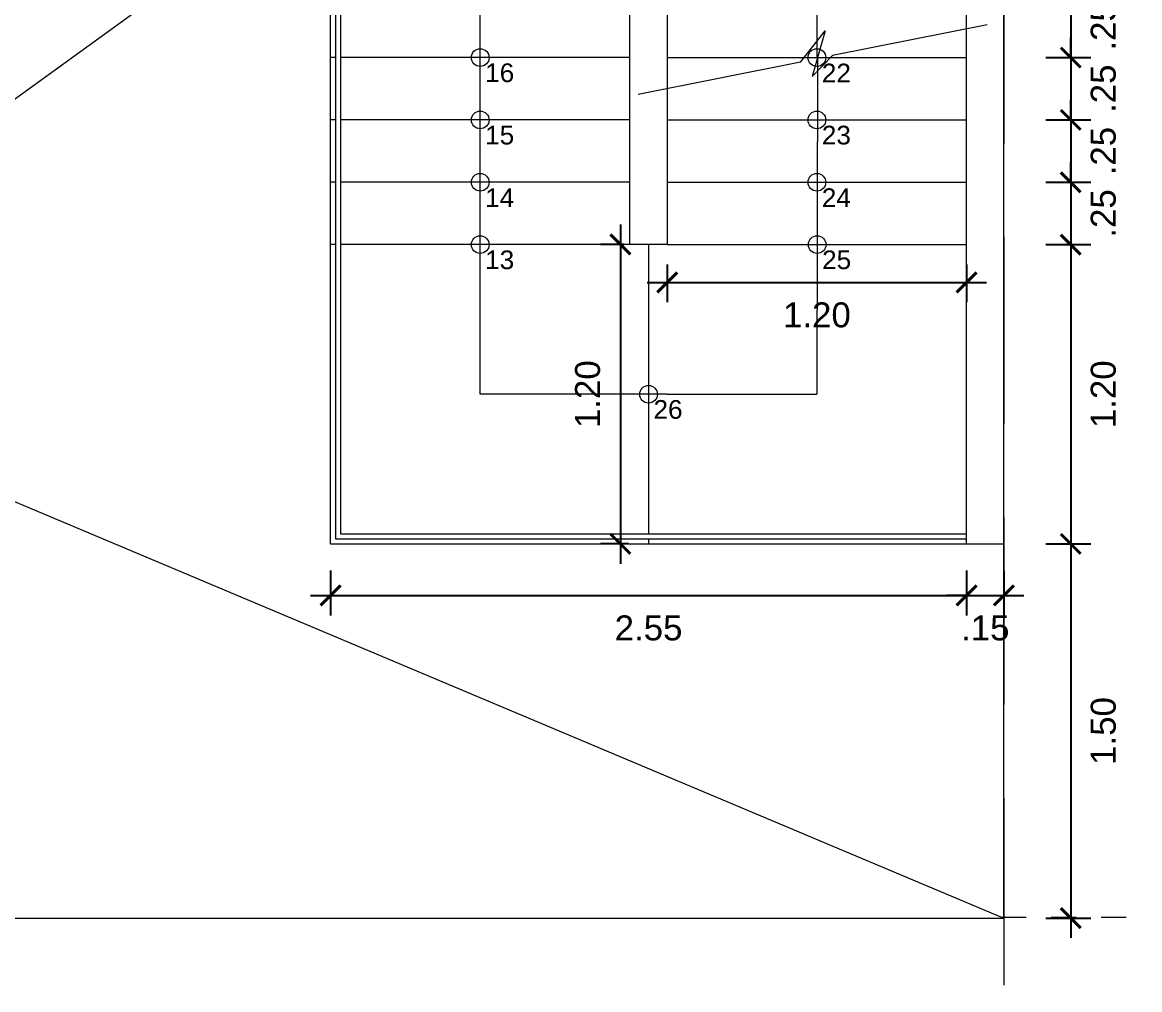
# Model space of a CAD drawing. Header units: millimetres. Extents: x -59 to 123, y 54 to 155.
# Drawn here: x -22.504 to -18.024, y 131.245 to 135.124 of the extents above; entities that cross this region are included whole.
import ezdxf

# ---------------------------------------------------------------- set-up
doc = ezdxf.new("R2010")
doc.units = ezdxf.units.MM
for name, pattern in [('ACAD_ISO02W100', [15, 12, -3]), ('CONTINUA', [0]), ('DASHED', [0.75, 0.5, -0.25]), ('HIDDEN2', [0.1875, 0.125, -0.0625])]:
    doc.linetypes.add(name, pattern=pattern)
doc.layers.get('0').update_dxf_attribs({"lineweight": 9})
doc.layers.get('Defpoints').update_dxf_attribs({"lineweight": 0})
doc.layers.add('A-COT', color=8, linetype='Continuous')
doc.layers.add('A-PROY', color=8, linetype='HIDDEN2')
for name, color, linetype, lineweight in [('EJES', 6, 'ACAD_ISO02W100', 5), ('ESCALERA', 128, 'Continuous', 9), ('HP-Baranda', 2, 'Continuous', 0), ('mobiliario', 7, 'Continuous', 0), ('MUROS', 7, 'Continuous', 80), ('niveles', 8, 'Continuous', 15), ('VIDRIO', 7, 'Continuous', 5)]:
    doc.layers.add(name, color=color, linetype=linetype, lineweight=lineweight)
doc.styles.add('BOLD', font='Swis721 Lt BT Light.ttf', dxfattribs={"height": 2})
doc.styles.add('style1', font='arial.ttf', dxfattribs={"height": 0.1})
doc.dimstyles.new('luis1', dxfattribs={"dimtxt": 0.1, "dimasz": 0.08, "dimexe": 0.08, "dimexo": 0.08, "dimgap": 0.08, "dimtad": 2, "dimzin": 4, "dimdsep": 46, "dimtxsty": 'style1', "dimblk": 'ARCHTICK', "dimcen": 2, "dimdle": 0.08, "dimclrd": 256, "dimclre": 256, "dimclrt": 256, "dimadec": 0, "dimazin": 1, "dimtfac": 1, "dimtix": 1, "dimtmove": 0, "dimatfit": 3, "dimfxl": 1, "dimtolj": 1, "dimarcsym": 0})

# ---------------------------------------------------------------- blocks, each defined once
blk = doc.blocks.new('_ArchTick')
at = {"color": 0, "linetype": 'ByBlock', "const_width": 0.15}
blk.add_lwpolyline([(-0.5, -0.5), (0.5, 0.5)], dxfattribs=at)
blk = doc.blocks.new('*D163')
at = {"layer": 'Defpoints', "color": 0, "linetype": 'CONTINUA', "transparency": 16777216}
for p in [(-20.012, 134.2331), (-20.1063, 133.0323), (-19.9933, 133.0323)]:
    blk.add_point(p, dxfattribs=at)
at = {"layer": 'EJES', "linetype": 'CONTINUA', "lineweight": -2, "transparency": 16777216}
for p, q in [((-20.1063, 134.3131), (-20.1063, 132.9523)), ((-20.092, 134.2331), (-20.1863, 134.2331)), ((-20.0733, 133.0323), (-20.1863, 133.0323))]:
    blk.add_line(p, q, dxfattribs=at)
at = {"layer": 'EJES', "linetype": 'CONTINUA', "lineweight": -2, "transparency": 16777216, "xscale": 0.08, "yscale": 0.08, "zscale": 0.08}
for p, rotation in [((-20.1063, 134.2331), 90), ((-20.1063, 133.0323), 270)]:
    blk.add_blockref('_ArchTick', p, dxfattribs=dict(at, rotation=rotation))
at = {"layer": 'EJES', "linetype": 'CONTINUA', "lineweight": 5, "transparency": 16777216, "insert": (-20.2374, 133.6327), "char_height": 0.1, "attachment_point": 5, "rotation": 90, "style": 'style1'}
blk.add_mtext('\\A1;1.20', dxfattribs=at)
blk = doc.blocks.new('*D164')
at = {"layer": 'Defpoints', "color": 0, "linetype": 'CONTINUA', "transparency": 16777216}
for p in [(-19.9183, 134.2323), (-18.7183, 134.2323), (-18.7183, 134.0811)]:
    blk.add_point(p, dxfattribs=at)
at = {"layer": 'EJES', "linetype": 'CONTINUA', "lineweight": -2, "transparency": 16777216}
for p, q in [((-19.9183, 134.1523), (-19.9183, 134.0011)), ((-18.7183, 134.1523), (-18.7183, 134.0011)), ((-19.9983, 134.0811), (-18.6383, 134.0811))]:
    blk.add_line(p, q, dxfattribs=at)
at = {"layer": 'EJES', "linetype": 'CONTINUA', "lineweight": -2, "transparency": 16777216, "xscale": 0.08, "yscale": 0.08, "zscale": 0.08, "rotation": 180}
blk.add_blockref('_ArchTick', (-19.9183, 134.0811), dxfattribs=at)
at = {"layer": 'EJES', "linetype": 'CONTINUA', "lineweight": -2, "transparency": 16777216, "xscale": 0.08, "yscale": 0.08, "zscale": 0.08}
blk.add_blockref('_ArchTick', (-18.7183, 134.0811), dxfattribs=at)
at = {"layer": 'EJES', "linetype": 'CONTINUA', "lineweight": 5, "transparency": 16777216, "insert": (-19.3183, 133.95), "char_height": 0.1, "attachment_point": 5, "style": 'style1'}
blk.add_mtext('\\A1;1.20', dxfattribs=at)
blk = doc.blocks.new('*D422')
at = {"layer": 'A-COT', "linetype": 'Continuous', "lineweight": -2, "transparency": 16777216}
for p, q in [((-18.3006, 135.2323), (-18.3006, 135.3123)), ((-18.4006, 135.2323), (-18.2206, 135.2323)), ((-18.3006, 135.2323), (-18.3006, 134.9823)), ((-18.4006, 134.9823), (-18.2206, 134.9823)), ((-18.3006, 134.9823), (-18.3006, 134.9023))]:
    blk.add_line(p, q, dxfattribs=at)
at = {"layer": 'Defpoints', "color": 0, "linetype": 'CONTINUA', "transparency": 16777216}
for p in [(-18.7183, 135.2323), (-18.7183, 134.9823), (-18.3006, 134.9823)]:
    blk.add_point(p, dxfattribs=at)
at = {"layer": 'A-COT', "linetype": 'CONTINUA', "lineweight": -2, "transparency": 16777216, "xscale": 0.08, "yscale": 0.08, "zscale": 0.08}
for p, rotation in [((-18.3006, 135.2323), 270), ((-18.3006, 134.9823), 90)]:
    blk.add_blockref('_ArchTick', p, dxfattribs=dict(at, rotation=rotation))
at = {"layer": 'A-COT', "linetype": 'CONTINUA', "lineweight": 5, "transparency": 16777216, "insert": (-18.1696, 135.1073), "char_height": 0.1, "attachment_point": 5, "rotation": 90, "style": 'style1'}
blk.add_mtext('\\A1;.25', dxfattribs=at)
blk = doc.blocks.new('*D423')
at = {"layer": 'A-COT', "linetype": 'Continuous', "lineweight": -2, "transparency": 16777216}
for p, q in [((-18.3006, 134.9823), (-18.3006, 135.0623)), ((-18.4006, 134.9823), (-18.2206, 134.9823)), ((-18.3006, 134.9823), (-18.3006, 134.7323)), ((-18.4006, 134.7323), (-18.2206, 134.7323)), ((-18.3006, 134.7323), (-18.3006, 134.6523))]:
    blk.add_line(p, q, dxfattribs=at)
at = {"layer": 'Defpoints', "color": 0, "linetype": 'CONTINUA', "transparency": 16777216}
for p in [(-18.7183, 134.9823), (-18.7183, 134.7323), (-18.3006, 134.7323)]:
    blk.add_point(p, dxfattribs=at)
at = {"layer": 'A-COT', "linetype": 'CONTINUA', "lineweight": -2, "transparency": 16777216, "xscale": 0.08, "yscale": 0.08, "zscale": 0.08}
for p, rotation in [((-18.3006, 134.9823), 270), ((-18.3006, 134.7323), 90)]:
    blk.add_blockref('_ArchTick', p, dxfattribs=dict(at, rotation=rotation))
at = {"layer": 'A-COT', "linetype": 'CONTINUA', "lineweight": 5, "transparency": 16777216, "insert": (-18.1696, 134.8573), "char_height": 0.1, "attachment_point": 5, "rotation": 90, "style": 'style1'}
blk.add_mtext('\\A1;.25', dxfattribs=at)
blk = doc.blocks.new('*D424')
at = {"layer": 'A-COT', "linetype": 'Continuous', "lineweight": -2, "transparency": 16777216}
for p, q in [((-18.3006, 134.7323), (-18.3006, 134.8123)), ((-18.4006, 134.7323), (-18.2206, 134.7323)), ((-18.3006, 134.7323), (-18.3006, 134.4823)), ((-18.4006, 134.4823), (-18.2206, 134.4823)), ((-18.3006, 134.4823), (-18.3006, 134.4023))]:
    blk.add_line(p, q, dxfattribs=at)
at = {"layer": 'Defpoints', "color": 0, "linetype": 'CONTINUA', "transparency": 16777216}
for p in [(-18.7183, 134.7323), (-18.7183, 134.4823), (-18.3006, 134.4823)]:
    blk.add_point(p, dxfattribs=at)
at = {"layer": 'A-COT', "linetype": 'CONTINUA', "lineweight": -2, "transparency": 16777216, "xscale": 0.08, "yscale": 0.08, "zscale": 0.08}
for p, rotation in [((-18.3006, 134.7323), 270), ((-18.3006, 134.4823), 90)]:
    blk.add_blockref('_ArchTick', p, dxfattribs=dict(at, rotation=rotation))
at = {"layer": 'A-COT', "linetype": 'CONTINUA', "lineweight": 5, "transparency": 16777216, "insert": (-18.1696, 134.6073), "char_height": 0.1, "attachment_point": 5, "rotation": 90, "style": 'style1'}
blk.add_mtext('\\A1;.25', dxfattribs=at)
blk = doc.blocks.new('*D425')
at = {"layer": 'A-COT', "linetype": 'Continuous', "lineweight": -2, "transparency": 16777216}
for p, q in [((-18.3006, 134.4823), (-18.3006, 134.5623)), ((-18.4006, 134.4823), (-18.2206, 134.4823)), ((-18.3006, 134.4823), (-18.3006, 134.2323)), ((-18.4006, 134.2323), (-18.2206, 134.2323)), ((-18.3006, 134.2323), (-18.3006, 134.1523))]:
    blk.add_line(p, q, dxfattribs=at)
at = {"layer": 'Defpoints', "color": 0, "linetype": 'CONTINUA', "transparency": 16777216}
for p in [(-18.7183, 134.4823), (-18.7183, 134.2323), (-18.3006, 134.2323)]:
    blk.add_point(p, dxfattribs=at)
at = {"layer": 'A-COT', "linetype": 'CONTINUA', "lineweight": -2, "transparency": 16777216, "xscale": 0.08, "yscale": 0.08, "zscale": 0.08}
for p, rotation in [((-18.3006, 134.4823), 270), ((-18.3006, 134.2323), 90)]:
    blk.add_blockref('_ArchTick', p, dxfattribs=dict(at, rotation=rotation))
at = {"layer": 'A-COT', "linetype": 'CONTINUA', "lineweight": 5, "transparency": 16777216, "insert": (-18.1696, 134.3573), "char_height": 0.1, "attachment_point": 5, "rotation": 90, "style": 'style1'}
blk.add_mtext('\\A1;.25', dxfattribs=at)
blk = doc.blocks.new('*D426')
at = {"layer": 'A-COT', "linetype": 'Continuous', "lineweight": -2, "transparency": 16777216}
for p, q in [((-18.3006, 134.3123), (-18.3006, 132.9523)), ((-18.4006, 134.2323), (-18.2206, 134.2323)), ((-18.4006, 133.0323), (-18.2206, 133.0323))]:
    blk.add_line(p, q, dxfattribs=at)
at = {"layer": 'Defpoints', "color": 0, "linetype": 'CONTINUA', "transparency": 16777216}
for p in [(-18.7183, 134.2323), (-18.5683, 133.0323), (-18.3006, 133.0323)]:
    blk.add_point(p, dxfattribs=at)
at = {"layer": 'A-COT', "linetype": 'CONTINUA', "lineweight": -2, "transparency": 16777216, "xscale": 0.08, "yscale": 0.08, "zscale": 0.08}
for p, rotation in [((-18.3006, 134.2323), 90), ((-18.3006, 133.0323), 270)]:
    blk.add_blockref('_ArchTick', p, dxfattribs=dict(at, rotation=rotation))
at = {"layer": 'A-COT', "linetype": 'CONTINUA', "lineweight": 5, "transparency": 16777216, "insert": (-18.1696, 133.6323), "char_height": 0.1, "attachment_point": 5, "rotation": 90, "style": 'style1'}
blk.add_mtext('\\A1;1.20', dxfattribs=at)
blk = doc.blocks.new('*D427')
at = {"layer": 'A-COT', "linetype": 'Continuous', "lineweight": -2, "transparency": 16777216}
for p, q in [((-18.3006, 133.1123), (-18.3006, 131.4523)), ((-18.4006, 133.0323), (-18.2206, 133.0323)), ((-18.4006, 131.5323), (-18.2206, 131.5323))]:
    blk.add_line(p, q, dxfattribs=at)
at = {"layer": 'Defpoints', "color": 0, "linetype": 'CONTINUA', "transparency": 16777216}
for p in [(-18.5683, 133.0323), (-18.5683, 131.5323), (-18.3006, 131.5323)]:
    blk.add_point(p, dxfattribs=at)
at = {"layer": 'A-COT', "linetype": 'CONTINUA', "lineweight": -2, "transparency": 16777216, "xscale": 0.08, "yscale": 0.08, "zscale": 0.08}
for p, rotation in [((-18.3006, 133.0323), 90), ((-18.3006, 131.5323), 270)]:
    blk.add_blockref('_ArchTick', p, dxfattribs=dict(at, rotation=rotation))
at = {"layer": 'A-COT', "linetype": 'CONTINUA', "lineweight": 5, "transparency": 16777216, "insert": (-18.1696, 132.2823), "char_height": 0.1, "attachment_point": 5, "rotation": 90, "style": 'style1'}
blk.add_mtext('\\A1;1.50', dxfattribs=at)
blk = doc.blocks.new('*D428')
at = {"layer": 'A-COT', "linetype": 'Continuous', "lineweight": -2, "transparency": 16777216}
for p, q in [((-21.2683, 132.9258), (-21.2683, 132.7458)), ((-18.7183, 132.9258), (-18.7183, 132.7458)), ((-21.3483, 132.8258), (-18.6383, 132.8258))]:
    blk.add_line(p, q, dxfattribs=at)
at = {"layer": 'Defpoints', "color": 0, "linetype": 'CONTINUA', "transparency": 16777216}
for p in [(-21.2683, 133.0323), (-18.7183, 133.0323), (-18.7183, 132.8258)]:
    blk.add_point(p, dxfattribs=at)
at = {"layer": 'A-COT', "linetype": 'CONTINUA', "lineweight": -2, "transparency": 16777216, "xscale": 0.08, "yscale": 0.08, "zscale": 0.08, "rotation": 180}
blk.add_blockref('_ArchTick', (-21.2683, 132.8258), dxfattribs=at)
at = {"layer": 'A-COT', "linetype": 'CONTINUA', "lineweight": -2, "transparency": 16777216, "xscale": 0.08, "yscale": 0.08, "zscale": 0.08}
blk.add_blockref('_ArchTick', (-18.7183, 132.8258), dxfattribs=at)
at = {"layer": 'A-COT', "linetype": 'CONTINUA', "lineweight": 5, "transparency": 16777216, "insert": (-19.9933, 132.6948), "char_height": 0.1, "attachment_point": 5, "style": 'style1'}
blk.add_mtext('\\A1;2.55', dxfattribs=at)
blk = doc.blocks.new('*D429')
at = {"layer": 'A-COT', "linetype": 'Continuous', "lineweight": -2, "transparency": 16777216}
for p, q in [((-18.7183, 132.9258), (-18.7183, 132.7458)), ((-18.5683, 132.9258), (-18.5683, 132.7458)), ((-18.7183, 132.8258), (-18.7983, 132.8258)), ((-18.7183, 132.8258), (-18.5683, 132.8258)), ((-18.5683, 132.8258), (-18.4883, 132.8258))]:
    blk.add_line(p, q, dxfattribs=at)
at = {"layer": 'Defpoints', "color": 0, "linetype": 'CONTINUA', "transparency": 16777216}
for p in [(-18.7183, 133.0323), (-18.5683, 133.0323), (-18.5683, 132.8258)]:
    blk.add_point(p, dxfattribs=at)
at = {"layer": 'A-COT', "linetype": 'CONTINUA', "lineweight": -2, "transparency": 16777216, "xscale": 0.08, "yscale": 0.08, "zscale": 0.08}
blk.add_blockref('_ArchTick', (-18.7183, 132.8258), dxfattribs=at)
at = {"layer": 'A-COT', "linetype": 'CONTINUA', "lineweight": -2, "transparency": 16777216, "xscale": 0.08, "yscale": 0.08, "zscale": 0.08, "rotation": 180}
blk.add_blockref('_ArchTick', (-18.5683, 132.8258), dxfattribs=at)
at = {"layer": 'A-COT', "linetype": 'CONTINUA', "lineweight": 5, "transparency": 16777216, "insert": (-18.6433, 132.6948), "char_height": 0.1, "attachment_point": 5, "style": 'style1'}
blk.add_mtext('\\A1;.15', dxfattribs=at)
blk = doc.blocks.new('*D1236')
at = {"layer": 'A-COT', "linetype": 'Continuous', "lineweight": -2, "transparency": 16777216}
for p, q in [((-17.299, 150.6123), (-17.299, 131.4523)), ((-17.399, 150.5323), (-17.219, 150.5323)), ((-17.399, 131.5323), (-17.219, 131.5323))]:
    blk.add_line(p, q, dxfattribs=at)
at = {"layer": 'Defpoints', "color": 0, "linetype": 'CONTINUA', "transparency": 16777216}
for p in [(-18.5683, 150.5323), (-18.5683, 131.5323), (-17.299, 131.5323)]:
    blk.add_point(p, dxfattribs=at)
at = {"layer": 'A-COT', "linetype": 'CONTINUA', "lineweight": -2, "transparency": 16777216, "xscale": 0.08, "yscale": 0.08, "zscale": 0.08}
for p, rotation in [((-17.299, 150.5323), 90), ((-17.299, 131.5323), 270)]:
    blk.add_blockref('_ArchTick', p, dxfattribs=dict(at, rotation=rotation))
at = {"layer": 'A-COT', "linetype": 'CONTINUA', "lineweight": 5, "transparency": 16777216, "insert": (-17.1679, 141.0323), "char_height": 0.1, "attachment_point": 5, "rotation": 90, "style": 'style1'}
blk.add_mtext('\\A1;19.00', dxfattribs=at)
blk = doc.blocks.new('*D1235')
at = {"layer": 'A-COT', "linetype": 'Continuous', "lineweight": -2, "transparency": 16777216}
for p, q in [((-27.0683, 130.455), (-27.0683, 130.275)), ((-18.5683, 130.455), (-18.5683, 130.275)), ((-27.1483, 130.355), (-18.4883, 130.355))]:
    blk.add_line(p, q, dxfattribs=at)
at = {"layer": 'Defpoints', "color": 0, "linetype": 'CONTINUA', "transparency": 16777216}
for p in [(-27.0683, 131.5323), (-18.5683, 131.5323), (-18.5683, 130.355)]:
    blk.add_point(p, dxfattribs=at)
at = {"layer": 'A-COT', "linetype": 'CONTINUA', "lineweight": -2, "transparency": 16777216, "xscale": 0.08, "yscale": 0.08, "zscale": 0.08, "rotation": 180}
blk.add_blockref('_ArchTick', (-27.0683, 130.355), dxfattribs=at)
at = {"layer": 'A-COT', "linetype": 'CONTINUA', "lineweight": -2, "transparency": 16777216, "xscale": 0.08, "yscale": 0.08, "zscale": 0.08}
blk.add_blockref('_ArchTick', (-18.5683, 130.355), dxfattribs=at)
at = {"layer": 'A-COT', "linetype": 'CONTINUA', "lineweight": 5, "transparency": 16777216, "insert": (-22.8183, 130.224), "char_height": 0.1, "attachment_point": 5, "style": 'style1'}
blk.add_mtext('\\A1;8.50', dxfattribs=at)

msp = doc.modelspace()

# ---------------------------------------------------------------- linework, layer by layer
at = {"layer": 'A-COT', "lineweight": 5}
for p, q in [((-19.3183, 136.3323), (-19.3183, 134.9823)), ((-20.6683, 133.6323), (-20.6683, 135.516)), ((-19.3158, 134.9823), (-19.3183, 133.6323)), ((-19.9183, 133.6323), (-20.6683, 133.6323)), ((-19.9183, 133.6323), (-19.3183, 133.6323))]:
    msp.add_line(p, q, dxfattribs=at)
at = {"layer": 'EJES', "linetype": 'DASHED', "lineweight": 5, "ltscale": 1.5}
msp.add_line((-18.5683, 142.1383), (-18.5683, 130.1705), dxfattribs=at)
at = {"layer": 'EJES', "lineweight": 5, "ltscale": 0.003}
msp.add_line((-17.0788, 131.5347), (-18.5797, 131.5347), dxfattribs=at)
at = {"layer": 'ESCALERA', "lineweight": 5, "ltscale": 0.25}
for p, q in [((-21.2683, 133.0323), (-21.2682, 135.2323)), ((-21.2481, 134.9823), (-21.2683, 134.9823)), ((-21.2481, 134.9823), (-21.2683, 134.9823)), ((-20.0683, 134.9823), (-21.2281, 134.9823)), ((-19.9183, 134.9823), (-18.7183, 134.9823)), ((-21.2481, 134.7323), (-21.2683, 134.7323)), ((-21.2481, 134.7323), (-21.2683, 134.7323)), ((-20.0683, 134.7323), (-21.2281, 134.7323)), ((-19.9183, 134.7323), (-18.7183, 134.7323)), ((-21.2481, 134.4823), (-21.2683, 134.4823)), ((-21.2481, 134.4823), (-21.2683, 134.4823)), ((-20.0683, 134.4823), (-21.2281, 134.4823)), ((-19.9183, 134.4823), (-18.7183, 134.4823)), ((-21.2481, 134.2323), (-21.2683, 134.2323)), ((-21.2481, 134.2323), (-21.2683, 134.2323)), ((-20.0683, 134.2323), (-21.2281, 134.2323)), ((-19.9933, 134.2323), (-19.9933, 133.0723)), ((-19.9183, 134.2323), (-18.7183, 134.2323)), ((-21.2683, 133.0323), (-19.9183, 133.0323)), ((-19.9933, 133.0523), (-19.9933, 133.0323)), ((-19.9183, 133.0323), (-18.7183, 133.0323))]:
    msp.add_line(p, q, dxfattribs=at)
at = {"layer": 'HP-Baranda', "lineweight": 5}
for p, q in [((-18.6356, 135.1142), (-19.2564, 134.9901)), ((-19.3847, 134.9644), (-20.0356, 134.8342))]:
    msp.add_line(p, q, dxfattribs=at)
msp.add_lwpolyline([(-19.3847, 134.9644), (-19.2851, 135.09), (-19.3376, 134.9062), (-19.2564, 134.9901)], dxfattribs=at)
at = {"layer": 'mobiliario', "lineweight": 5, "ltscale": 0.3}
for p, q in [((-21.2681, 135.7323), (-27.0683, 131.5323)), ((-27.0683, 135.1073), (-18.5683, 131.5323)), ((-18.5683, 131.5323), (-18.5683, 133.0323)), ((-27.0683, 131.5323), (-18.5683, 131.5323))]:
    msp.add_line(p, q, dxfattribs=at)
at = {"layer": 'MUROS', "lineweight": 5}
for p, q in [((-18.5683, 133.0323), (-18.5683, 140.1323)), ((-18.7183, 133.0323), (-18.7183, 136.9323)), ((-18.7183, 133.0323), (-18.5683, 133.0323))]:
    msp.add_line(p, q, dxfattribs=at)
msp.add_lwpolyline([(-20.0683, 135.7323), (-19.9183, 135.7323), (-19.9183, 134.2331), (-20.0683, 134.2331), (-20.0683, 135.7323)], dxfattribs=at)
at = {"layer": 'niveles', "lineweight": 5}
for centre in [(-20.6683, 134.9823), (-19.3183, 134.9823), (-20.6683, 134.7323), (-19.3183, 134.7323), (-20.6683, 134.4823), (-19.3183, 134.4823), (-20.6683, 134.2323), (-20.6683, 134.2323), (-19.3172, 134.2323), (-19.9933, 133.6323)]:
    msp.add_circle(centre, 0.0354, dxfattribs=at)
at = {"layer": 'VIDRIO', "lineweight": 5}
for p, q in [((-21.2481, 135.7323), (-21.2481, 133.0523)), ((-21.2281, 135.7323), (-21.2281, 133.0723)), ((-21.2281, 133.0723), (-18.7183, 133.0722)), ((-21.2481, 133.0523), (-18.7183, 133.0522))]:
    msp.add_line(p, q, dxfattribs=at)

# ---------------------------------------------------------------- texts
at = {"layer": 'A-PROY', "lineweight": 5, "insert": (-19.182, 134.3829, 0), "char_height": 0.075, "width": 0.202723, "attachment_point": 9, "style": 'BOLD'}
msp.add_mtext('24', dxfattribs=at)
at = {"layer": 'niveles', "lineweight": 5, "char_height": 0.075, "width": 0.202723, "attachment_point": 9, "style": 'BOLD'}
for s, insert in [('16', (-20.532, 134.8829, 0)), ('22', (-19.182, 134.8829, 0)), ('15', (-20.532, 134.6329, 0)), ('23', (-19.182, 134.6329, 0)), ('14', (-20.532, 134.3829, 0)), ('13', (-20.532, 134.1329, 0)), ('25', (-19.1809, 134.1329, 0)), ('26', (-19.857, 133.5329, 0))]:
    msp.add_mtext(s, dxfattribs=dict(at, insert=insert))

# ---------------------------------------------------------------- dimensions: what is measured, and where the dimension line sits
at = {"layer": 'A-COT', "linetype": 'CONTINUA', "lineweight": 5}
for base, p1, p2, override, picture, middle in [((-17.299, 131.5323), (-18.5683, 150.5323), (-18.5683, 131.5323), {"dimfxl": 0.1, "dimfxlon": 1, "dimarcsym": 2}, '*D1236', (-17.1679, 141.0323)), ((-18.3006, 134.9823), (-18.7183, 135.2323), (-18.7183, 134.9823), {"dimtmove": 1, "dimfxl": 0.1, "dimfxlon": 1, "dimarcsym": 2}, '*D422', (-18.1696, 135.1073)), ((-18.3006, 134.7323), (-18.7183, 134.9823), (-18.7183, 134.7323), {"dimtmove": 1, "dimfxl": 0.1, "dimfxlon": 1, "dimarcsym": 2}, '*D423', (-18.1696, 134.8573)), ((-18.3006, 134.4823), (-18.7183, 134.7323), (-18.7183, 134.4823), {"dimtmove": 1, "dimfxl": 0.1, "dimfxlon": 1, "dimarcsym": 2}, '*D424', (-18.1696, 134.6073)), ((-18.3006, 134.2323), (-18.7183, 134.4823), (-18.7183, 134.2323), {"dimtmove": 1, "dimfxl": 0.1, "dimfxlon": 1, "dimarcsym": 2}, '*D425', (-18.1696, 134.3573)), ((-18.3006, 133.0323), (-18.7183, 134.2323), (-18.5683, 133.0323), {"dimtmove": 1, "dimfxl": 0.1, "dimfxlon": 1, "dimarcsym": 2}, '*D426', (-18.1696, 133.6323)), ((-18.3006, 131.5323), (-18.5683, 133.0323), (-18.5683, 131.5323), {"dimtmove": 1, "dimfxl": 0.1, "dimfxlon": 1, "dimarcsym": 2}, '*D427', (-18.1696, 132.2823))]:
    dim = msp.add_linear_dim(base=base, p1=p1, p2=p2, angle=90, dimstyle='luis1', override=override, dxfattribs=at)
    dim.commit()
    dim.dimension.update_dxf_attribs({"geometry": picture, "text_midpoint": middle})
for base, p1, p2, override, picture, middle in [((-18.7183, 132.8258), (-21.2683, 133.0323), (-18.7183, 133.0323), {"dimfxl": 0.1, "dimfxlon": 1, "dimarcsym": 2}, '*D428', (-19.9933, 132.6948)), ((-18.5683, 132.8258), (-18.7183, 133.0323), (-18.5683, 133.0323), {"dimtmove": 1, "dimfxl": 0.1, "dimfxlon": 1, "dimarcsym": 2}, '*D429', (-18.6433, 132.6948)), ((-18.5683, 130.355), (-27.0683, 131.5323), (-18.5683, 131.5323), {"dimfxl": 0.1, "dimfxlon": 1, "dimarcsym": 2}, '*D1235', (-22.8183, 130.224))]:
    dim = msp.add_linear_dim(base=base, p1=p1, p2=p2, dimstyle='luis1', override=override, dxfattribs=at)
    dim.commit()
    dim.dimension.update_dxf_attribs({"geometry": picture, "text_midpoint": middle})
at = {"layer": 'EJES', "linetype": 'CONTINUA', "lineweight": 5}
dim = msp.add_linear_dim(base=(-20.1063, 133.0323), p1=(-20.012, 134.2331), p2=(-19.9933, 133.0323), angle=90, dimstyle='luis1', dxfattribs=at)
dim.commit()
dim.dimension.update_dxf_attribs({"geometry": '*D163', "text_midpoint": (-20.2374, 133.6327)})
dim = msp.add_linear_dim(base=(-18.7183, 134.0811), p1=(-19.9183, 134.2323), p2=(-18.7183, 134.2323), dimstyle='luis1', dxfattribs=at)
dim.commit()
dim.dimension.update_dxf_attribs({"geometry": '*D164', "text_midpoint": (-19.3183, 133.95)})

doc.saveas('drawing.dxf')
